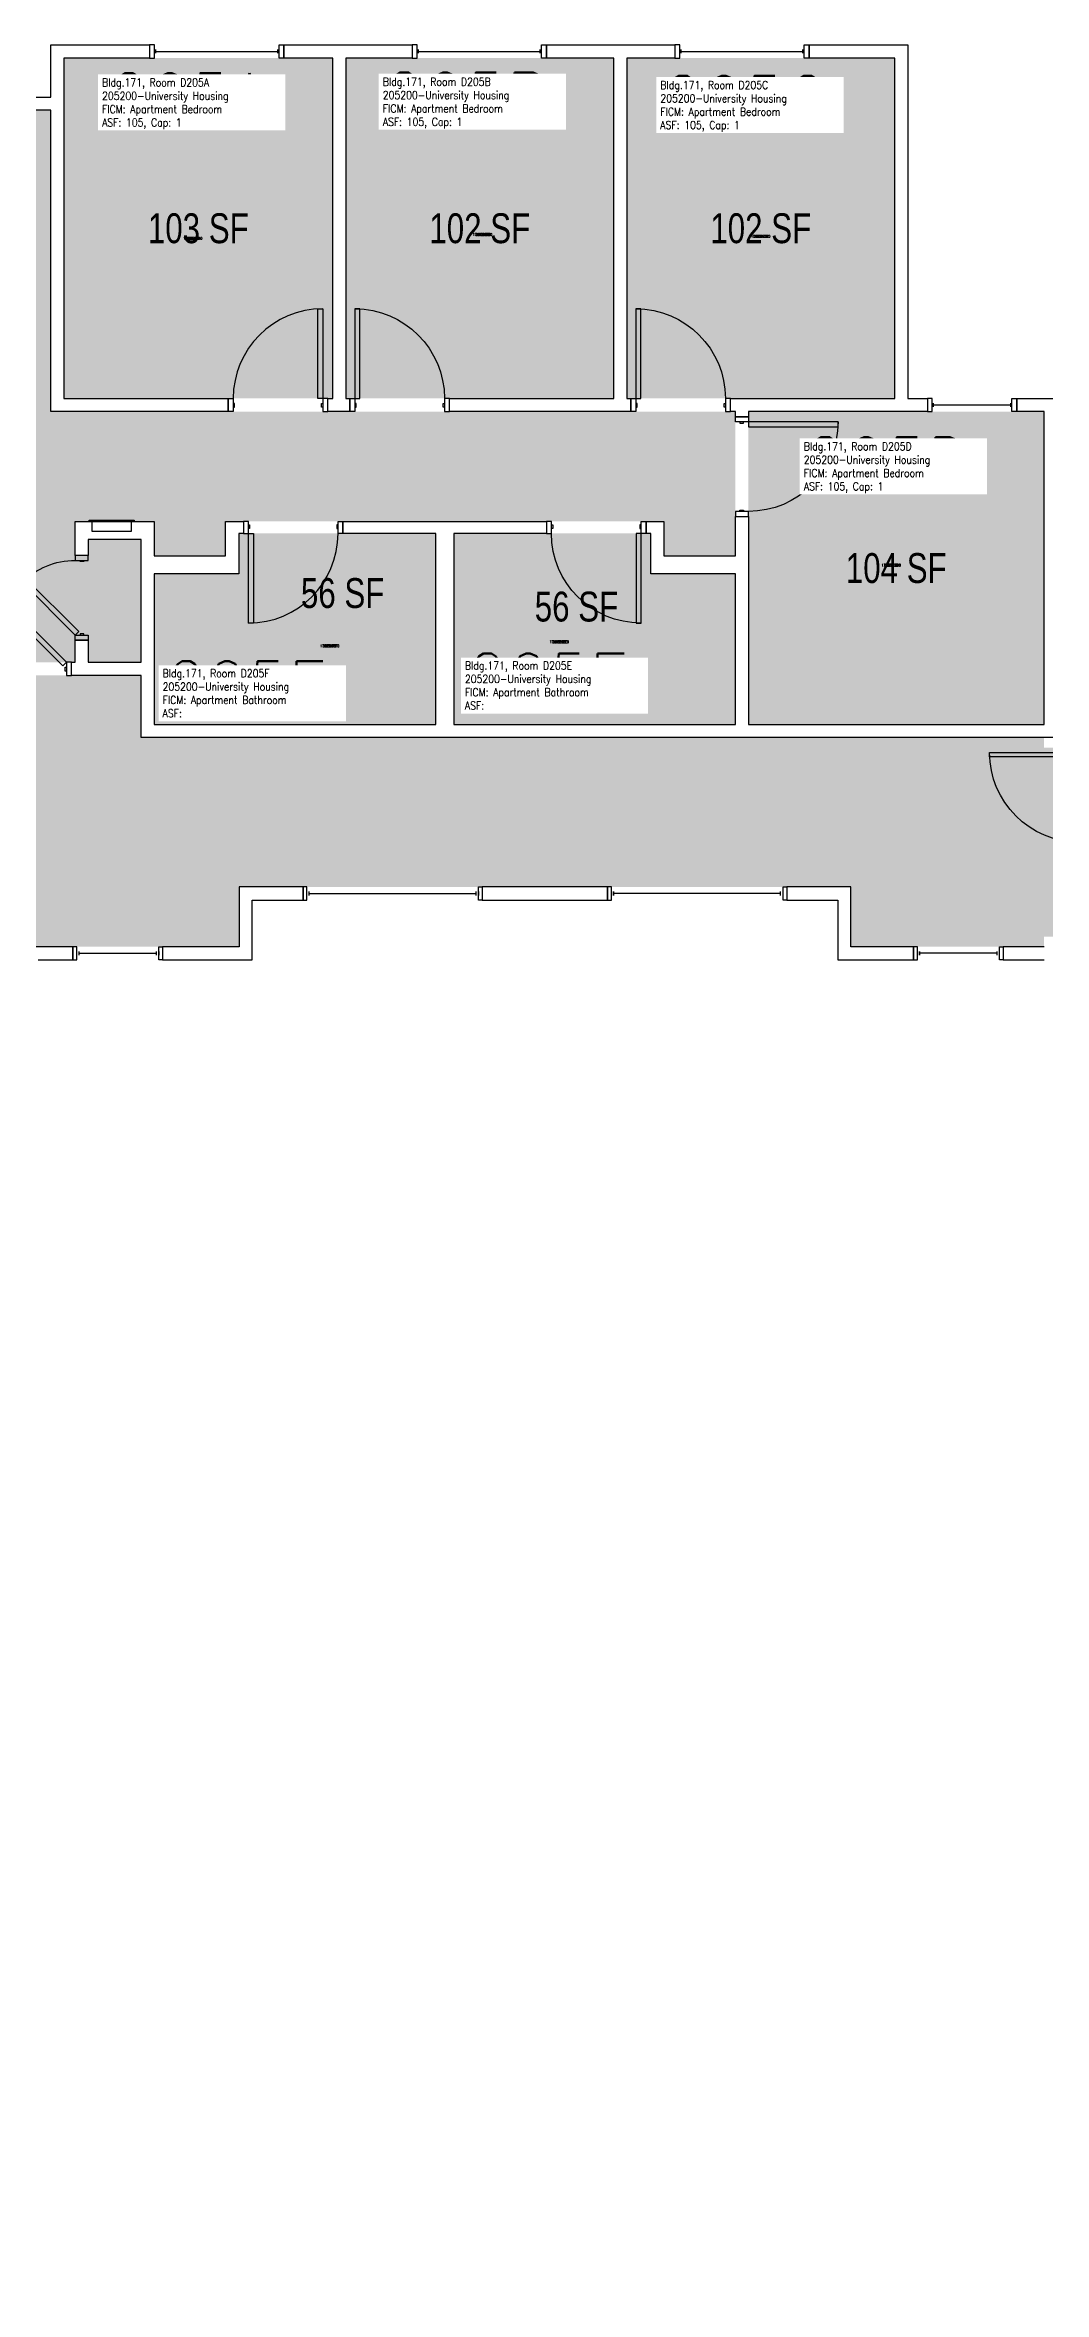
# Model space of a CAD drawing. Header units: inches. Extents: x -102 to 1651, y 245 to 1632.
# Drawn here: x 576 to 978, y 729 to 1632 of the extents above; entities that cross this region are included whole.
import ezdxf
from ezdxf.enums import TextEntityAlignment as Align

# ---------------------------------------------------------------- set-up
doc = ezdxf.new("R2010")
doc.units = ezdxf.units.IN
doc.header["$LTSCALE"] = 48
doc.header["$MEASUREMENT"] = 0
for name, color, linetype in [('A-DOOR', 2, 'Continuous'), ('A-GLAZ', 1, 'Continuous'), ('A-IDEN-RNUM', 7, 'Continuous'), ('A-IDEN-SNUM', 4, 'Continuous'), ('A-IDEN-VNUM', 4, 'Continuous'), ('A-MISC', 1, 'Continuous'), ('A-WALL', 5, 'Continuous'), ('AREA-TEXT', 3, 'Continuous'), ('Rooms-Category-Color', 7, 'Continuous'), ('Rooms-College-Color', 7, 'Continuous'), ('Rooms-Department-Color', 7, 'Continuous'), ('Rooms-Division-Color', 7, 'Continuous'), ('Rooms-Information', 7, 'Continuous')]:
    doc.layers.add(name, color=color, linetype=linetype)
doc.styles.add('AREA', font='arial.ttf', dxfattribs={"width": 0.75, "height": 12})
doc.styles.add('ROOMSNUMBER', font='txt.shx', dxfattribs={"height": 0.03})
doc.styles.add('ROOMVNUMBER', font='simplex.shx', dxfattribs={"width": 0.85})

msp = doc.modelspace()

# ---------------------------------------------------------------- hatches: boundary and pattern name
h = msp.add_hatch()
h.set_pattern_fill('ANSI31', color=256, style=0)
h.set_pattern_definition([(135, (1042.35672, 2004.84335), (0.088388348, 0.088388348), [])])
h.paths.add_polyline_path([(710.89, 1420.89), (652.15, 1420.89), (652.15, 1411.68), (710.89, 1411.68)], flags=9)
at = {"layer": 'Rooms-Category-Color', "linetype": 'Continuous', "true_color": 0x728ef3}
for points in [[(584.12, 1626.75), (692.12, 1626.75), (692.12, 1490), (584.12, 1490)], [(805, 1626.75), (805, 1490), (697.37, 1490), (697.37, 1626.75)], [(917.87, 1490), (917.87, 1626.75), (810.25, 1626.75), (810.25, 1490)], [(443.37, 1489.13), (527.52, 1489.13), (527.52, 1384), (588.64, 1384), (588.64, 1392.95), (593.89, 1392.95), (593.89, 1384), (615.09, 1384), (615.09, 1433.38), (593.89, 1433.38), (593.89, 1426.95), (588.64, 1426.95), (588.64, 1440.63), (620.34, 1440.63), (620.34, 1426.75), (649.09, 1426.75), (649.09, 1440.63), (825.12, 1440.63), (825.12, 1426.75), (853.87, 1426.75), (853.87, 1484.75), (578.87, 1484.75), (578.87, 1605.75), (443.37, 1605.75)], [(977.87, 1359), (977.87, 1484.75), (859.12, 1484.75), (859.12, 1359)], [(733.48, 1359), (733.48, 1435.75), (654.34, 1435.75), (654.34, 1419.5), (620.34, 1419.5), (620.34, 1359)], [(853.87, 1359), (853.87, 1419.5), (819.87, 1419.5), (819.87, 1435.75), (740.73, 1435.75), (740.73, 1359)]]:
    msp.add_hatch(color=171, dxfattribs=at).paths.add_polyline_path(points)
at = {"layer": 'Rooms-Category-Color', "linetype": 'Continuous', "true_color": 0xadadad}
msp.add_hatch(color=253, dxfattribs=at).paths.add_polyline_path([(989.63, 1349.75), (989.63, 1273.75), (977.87, 1273.75), (977.87, 1269.75), (900.22, 1269.75), (900.22, 1293.75), (654.53, 1293.75), (654.53, 1269.75), (568.58, 1269.75), (568.58, 1248.87), (381, 1248.88), (381, 1270.38), (236, 1270.38), (236.63, 1067.48), (261.63, 1067.48), (261.63, 985.16), (236.63, 985.16), (236.63, 594.37), (176.62, 594.37), (176.62, 1182.03), (151.63, 1182.03), (151.63, 1264.36), (176.62, 1264.36), (176.62, 1353.75), (266.41, 1353.75), (266.41, 1378.75), (348.73, 1378.75), (348.73, 1353.75), (532.77, 1353.75), (532.77, 1378.75), (615.09, 1378.75), (615.09, 1353.75), (977.87, 1353.75), (977.87, 1349.75)])
at = {"layer": 'Rooms-College-Color', "linetype": 'Continuous', "true_color": 0xadadad}
for points in [[(584.12, 1626.75), (692.12, 1626.75), (692.12, 1490), (584.12, 1490)], [(805, 1626.75), (805, 1490), (697.37, 1490), (697.37, 1626.75)], [(917.87, 1490), (917.87, 1626.75), (810.25, 1626.75), (810.25, 1490)], [(443.37, 1489.13), (527.52, 1489.13), (527.52, 1384), (588.64, 1384), (588.64, 1392.95), (593.89, 1392.95), (593.89, 1384), (615.09, 1384), (615.09, 1433.38), (593.89, 1433.38), (593.89, 1426.95), (588.64, 1426.95), (588.64, 1440.63), (620.34, 1440.63), (620.34, 1426.75), (649.09, 1426.75), (649.09, 1440.63), (825.12, 1440.63), (825.12, 1426.75), (853.87, 1426.75), (853.87, 1484.75), (578.87, 1484.75), (578.87, 1605.75), (443.37, 1605.75)], [(977.87, 1359), (977.87, 1484.75), (859.12, 1484.75), (859.12, 1359)], [(733.48, 1359), (733.48, 1435.75), (654.34, 1435.75), (654.34, 1419.5), (620.34, 1419.5), (620.34, 1359)], [(853.87, 1359), (853.87, 1419.5), (819.87, 1419.5), (819.87, 1435.75), (740.73, 1435.75), (740.73, 1359)], [(989.63, 1349.75), (989.63, 1273.75), (977.87, 1273.75), (977.87, 1269.75), (900.22, 1269.75), (900.22, 1293.75), (654.53, 1293.75), (654.53, 1269.75), (568.58, 1269.75), (568.58, 1248.87), (381, 1248.88), (381, 1270.38), (236, 1270.38), (236.63, 1067.48), (261.63, 1067.48), (261.63, 985.16), (236.63, 985.16), (236.63, 594.37), (176.62, 594.37), (176.62, 1182.03), (151.63, 1182.03), (151.63, 1264.36), (176.62, 1264.36), (176.62, 1353.75), (266.41, 1353.75), (266.41, 1378.75), (348.73, 1378.75), (348.73, 1353.75), (532.77, 1353.75), (532.77, 1378.75), (615.09, 1378.75), (615.09, 1353.75), (977.87, 1353.75), (977.87, 1349.75)]]:
    msp.add_hatch(color=253, dxfattribs=at).paths.add_polyline_path(points)
at = {"layer": 'Rooms-Department-Color', "linetype": 'Continuous', "true_color": 0x604aed}
for points in [[(584.12, 1626.75), (692.12, 1626.75), (692.12, 1490), (584.12, 1490)], [(805, 1626.75), (805, 1490), (697.37, 1490), (697.37, 1626.75)], [(917.87, 1490), (917.87, 1626.75), (810.25, 1626.75), (810.25, 1490)], [(443.37, 1489.13), (527.52, 1489.13), (527.52, 1384), (588.64, 1384), (588.64, 1392.95), (593.89, 1392.95), (593.89, 1384), (615.09, 1384), (615.09, 1433.38), (593.89, 1433.38), (593.89, 1426.95), (588.64, 1426.95), (588.64, 1440.63), (620.34, 1440.63), (620.34, 1426.75), (649.09, 1426.75), (649.09, 1440.63), (825.12, 1440.63), (825.12, 1426.75), (853.87, 1426.75), (853.87, 1484.75), (578.87, 1484.75), (578.87, 1605.75), (443.37, 1605.75)], [(977.87, 1359), (977.87, 1484.75), (859.12, 1484.75), (859.12, 1359)], [(733.48, 1359), (733.48, 1435.75), (654.34, 1435.75), (654.34, 1419.5), (620.34, 1419.5), (620.34, 1359)], [(853.87, 1359), (853.87, 1419.5), (819.87, 1419.5), (819.87, 1435.75), (740.73, 1435.75), (740.73, 1359)]]:
    msp.add_hatch(color=173, dxfattribs=at).paths.add_polyline_path(points)
at = {"layer": 'Rooms-Department-Color', "linetype": 'Continuous', "true_color": 0xacacac}
msp.add_hatch(color=253, dxfattribs=at).paths.add_polyline_path([(989.63, 1349.75), (989.63, 1273.75), (977.87, 1273.75), (977.87, 1269.75), (900.22, 1269.75), (900.22, 1293.75), (654.53, 1293.75), (654.53, 1269.75), (568.58, 1269.75), (568.58, 1248.87), (381, 1248.88), (381, 1270.38), (236, 1270.38), (236.63, 1067.48), (261.63, 1067.48), (261.63, 985.16), (236.63, 985.16), (236.63, 594.37), (176.62, 594.37), (176.62, 1182.03), (151.63, 1182.03), (151.63, 1264.36), (176.62, 1264.36), (176.62, 1353.75), (266.41, 1353.75), (266.41, 1378.75), (348.73, 1378.75), (348.73, 1353.75), (532.77, 1353.75), (532.77, 1378.75), (615.09, 1378.75), (615.09, 1353.75), (977.87, 1353.75), (977.87, 1349.75)])
at = {"layer": 'Rooms-Division-Color', "linetype": 'Continuous', "true_color": 0x604aed}
for points in [[(584.12, 1626.75), (692.12, 1626.75), (692.12, 1490), (584.12, 1490)], [(805, 1626.75), (805, 1490), (697.37, 1490), (697.37, 1626.75)], [(917.87, 1490), (917.87, 1626.75), (810.25, 1626.75), (810.25, 1490)], [(443.37, 1489.13), (527.52, 1489.13), (527.52, 1384), (588.64, 1384), (588.64, 1392.95), (593.89, 1392.95), (593.89, 1384), (615.09, 1384), (615.09, 1433.38), (593.89, 1433.38), (593.89, 1426.95), (588.64, 1426.95), (588.64, 1440.63), (620.34, 1440.63), (620.34, 1426.75), (649.09, 1426.75), (649.09, 1440.63), (825.12, 1440.63), (825.12, 1426.75), (853.87, 1426.75), (853.87, 1484.75), (578.87, 1484.75), (578.87, 1605.75), (443.37, 1605.75)], [(977.87, 1359), (977.87, 1484.75), (859.12, 1484.75), (859.12, 1359)], [(733.48, 1359), (733.48, 1435.75), (654.34, 1435.75), (654.34, 1419.5), (620.34, 1419.5), (620.34, 1359)], [(853.87, 1359), (853.87, 1419.5), (819.87, 1419.5), (819.87, 1435.75), (740.73, 1435.75), (740.73, 1359)]]:
    msp.add_hatch(color=173, dxfattribs=at).paths.add_polyline_path(points)
at = {"layer": 'Rooms-Division-Color', "linetype": 'Continuous', "true_color": 0xadadad}
msp.add_hatch(color=253, dxfattribs=at).paths.add_polyline_path([(989.63, 1349.75), (989.63, 1273.75), (977.87, 1273.75), (977.87, 1269.75), (900.22, 1269.75), (900.22, 1293.75), (654.53, 1293.75), (654.53, 1269.75), (568.58, 1269.75), (568.58, 1248.87), (381, 1248.88), (381, 1270.38), (236, 1270.38), (236.63, 1067.48), (261.63, 1067.48), (261.63, 985.16), (236.63, 985.16), (236.63, 594.37), (176.62, 594.37), (176.62, 1182.03), (151.63, 1182.03), (151.63, 1264.36), (176.62, 1264.36), (176.62, 1353.75), (266.41, 1353.75), (266.41, 1378.75), (348.73, 1378.75), (348.73, 1353.75), (532.77, 1353.75), (532.77, 1378.75), (615.09, 1378.75), (615.09, 1353.75), (977.87, 1353.75), (977.87, 1349.75)])

# ---------------------------------------------------------------- linework, layer by layer
at = {"layer": 'A-DOOR'}
for p, q in [((956, 1346), (956, 1347.75)), ((956, 1347.75), (992, 1347.75)), ((992, 1346), (956, 1346))]:
    msp.add_line(p, q, dxfattribs=at)
for points in [[(688.12, 1490), (686.12, 1490), (686.12, 1526), (688.12, 1526)], [(701, 1490), (703, 1490), (703, 1526), (701, 1526)], [(813.87, 1490), (815.87, 1490), (815.87, 1526), (813.87, 1526)], [(652.12, 1484.75), (650.12, 1484.75), (650.12, 1490), (652.12, 1490)], [(688.12, 1484.75), (690.12, 1484.75), (690.12, 1490), (688.12, 1490)], [(701, 1484.75), (699, 1484.75), (699, 1490), (701, 1490)], [(737, 1484.75), (739, 1484.75), (739, 1490), (737, 1490)], [(813.87, 1484.75), (811.87, 1484.75), (811.87, 1490), (813.87, 1490)], [(849.87, 1484.75), (851.87, 1484.75), (851.87, 1490), (849.87, 1490)], [(652.12, 1486.5), (652.62, 1486.5), (652.62, 1488), (652.12, 1488)], [(688.12, 1486.5), (687.62, 1486.5), (687.62, 1488), (688.12, 1488)], [(701, 1486.5), (701.5, 1486.5), (701.5, 1488), (701, 1488)], [(737, 1486.5), (736.5, 1486.5), (736.5, 1488), (737, 1488)], [(813.87, 1486.5), (814.37, 1486.5), (814.37, 1488), (813.87, 1488)], [(849.87, 1486.5), (849.37, 1486.5), (849.37, 1488), (849.87, 1488)], [(853.87, 1480.63), (853.87, 1482.63), (859.12, 1482.63), (859.12, 1480.63)], [(855.62, 1480.63), (855.62, 1480.13), (857.12, 1480.13), (857.12, 1480.63)], [(859.12, 1480.63), (859.12, 1478.63), (895.12, 1478.63), (895.12, 1480.63)], [(853.87, 1444.63), (853.87, 1442.63), (859.12, 1442.63), (859.12, 1444.63)], [(855.62, 1444.63), (855.62, 1445.13), (857.12, 1445.13), (857.12, 1444.63)], [(658.23, 1440.63), (656.23, 1440.63), (656.23, 1435.75), (658.23, 1435.75)], [(658.23, 1439.25), (658.73, 1439.25), (658.73, 1437.75), (658.23, 1437.75)], [(658.23, 1435.75), (660.23, 1435.75), (660.23, 1399.75), (658.23, 1399.75)], [(694.23, 1439.25), (693.73, 1439.25), (693.73, 1437.75), (694.23, 1437.75)], [(694.23, 1440.63), (696.23, 1440.63), (696.23, 1435.75), (694.23, 1435.75)], [(779.98, 1440.63), (777.98, 1440.63), (777.98, 1435.75), (779.98, 1435.75)], [(779.98, 1439.25), (780.48, 1439.25), (780.48, 1437.75), (779.98, 1437.75)], [(815.98, 1435.75), (813.98, 1435.75), (813.98, 1399.75), (815.98, 1399.75)], [(815.98, 1439.25), (815.48, 1439.25), (815.48, 1437.75), (815.98, 1437.75)], [(815.98, 1440.63), (817.98, 1440.63), (817.98, 1435.75), (815.98, 1435.75)], [(593.89, 1424.95), (593.89, 1426.95), (588.64, 1426.95), (588.64, 1424.95)], [(588.64, 1394.95), (590.06, 1396.36), (568.84, 1417.58), (567.43, 1416.16)], [(592.14, 1424.95), (592.14, 1424.45), (590.64, 1424.45), (590.64, 1424.95)], [(585.16, 1384), (583.74, 1382.59), (558.29, 1408.04), (559.7, 1409.46)], [(593.89, 1394.95), (593.89, 1392.95), (588.64, 1392.95), (588.64, 1394.95)], [(592.14, 1394.95), (592.14, 1395.45), (590.64, 1395.45), (590.64, 1394.95)], [(585.16, 1380.5), (584.66, 1380.5), (584.66, 1382), (585.16, 1382)], [(585.16, 1378.75), (587.16, 1378.75), (587.16, 1384), (585.16, 1384)]]:
    msp.add_lwpolyline(points, close=True, dxfattribs=at)
for centre, start, end in [((688.12, 1490), 90, 180), ((658.23, 1435.75), 270, 0)]:
    msp.add_arc(centre, 36, start, end, dxfattribs=at)
at = {"layer": 'A-DOOR', "extrusion": (0, 0, -1)}
for centre, radius, start, end in [((-701, 1490), 36, 90, 180), ((-813.87, 1490), 36, 90, 180), ((-859.12, 1480.63), 36, 180, 270), ((-815.98, 1435.75), 36, 270, 0), ((-588.64, 1394.95), 30, 45, 90), ((-992, 1347.75), 36, 270, 0)]:
    msp.add_arc(centre, radius, start, end, dxfattribs=at)
at = {"layer": 'A-GLAZ'}
for p, q in [((621.03, 1628.63), (621.03, 1630.13)), ((621.03, 1629.38), (670.03, 1629.38)), ((670.03, 1628.63), (670.03, 1630.13)), ((726.5, 1628.63), (726.5, 1630.13)), ((726.5, 1629.38), (775.5, 1629.38)), ((775.5, 1628.63), (775.5, 1630.13)), ((832.03, 1628.63), (832.03, 1630.13)), ((832.03, 1629.38), (881.03, 1629.38)), ((881.03, 1628.63), (881.03, 1630.13)), ((933.49, 1486.63), (933.49, 1488.13)), ((933.49, 1487.38), (964.49, 1487.38)), ((964.49, 1486.63), (964.49, 1488.13)), ((681.69, 1293.75), (680.19, 1293.75)), ((680.19, 1293.75), (680.19, 1288.5)), ((681.69, 1288.5), (681.69, 1293.75)), ((681.69, 1290.38), (681.69, 1291.88)), ((682.69, 1290.38), (682.69, 1291.88)), ((682.69, 1291.13), (749.69, 1291.13)), ((749.69, 1290.38), (749.69, 1291.88)), ((750.69, 1293.75), (752.19, 1293.75)), ((750.69, 1288.5), (750.69, 1293.75)), ((750.69, 1291.88), (750.69, 1290.38)), ((752.19, 1293.75), (752.19, 1288.5)), ((804.06, 1293.75), (802.56, 1293.75)), ((802.56, 1293.75), (802.56, 1288.5)), ((804.06, 1288.5), (804.06, 1293.75)), ((804.06, 1291.88), (804.06, 1290.38)), ((805.06, 1290.38), (805.06, 1291.88)), ((872.06, 1291.13), (805.06, 1291.13)), ((872.06, 1290.38), (872.06, 1291.88)), ((873.06, 1293.75), (874.56, 1293.75)), ((873.06, 1288.5), (873.06, 1293.75)), ((873.06, 1290.38), (873.06, 1291.88)), ((874.56, 1293.75), (874.56, 1288.5)), ((680.19, 1288.5), (681.69, 1288.5)), ((752.19, 1288.5), (750.69, 1288.5)), ((802.56, 1288.5), (804.06, 1288.5)), ((874.56, 1288.5), (873.06, 1288.5)), ((589.26, 1269.75), (587.76, 1269.75)), ((587.76, 1269.75), (587.76, 1264.5)), ((587.76, 1264.5), (589.26, 1264.5)), ((589.26, 1264.5), (589.26, 1269.75)), ((589.26, 1266.38), (589.26, 1267.88)), ((590.26, 1266.38), (590.26, 1267.88)), ((590.26, 1267.13), (621.26, 1267.13)), ((621.26, 1266.38), (621.26, 1267.88)), ((622.26, 1269.75), (623.76, 1269.75)), ((622.26, 1264.5), (622.26, 1269.75)), ((622.26, 1267.88), (622.26, 1266.38)), ((623.76, 1264.5), (622.26, 1264.5)), ((623.76, 1269.75), (623.76, 1264.5)), ((926.99, 1269.75), (925.49, 1269.75)), ((925.49, 1269.75), (925.49, 1264.5)), ((925.49, 1264.5), (926.99, 1264.5)), ((926.99, 1264.5), (926.99, 1269.75)), ((926.99, 1267.88), (926.99, 1266.38)), ((927.99, 1266.38), (927.99, 1267.88)), ((958.99, 1267.13), (927.99, 1267.13)), ((958.99, 1266.38), (958.99, 1267.88)), ((959.99, 1269.75), (961.49, 1269.75)), ((959.99, 1264.5), (959.99, 1269.75)), ((959.99, 1266.38), (959.99, 1267.88)), ((961.49, 1264.5), (959.99, 1264.5)), ((961.49, 1269.75), (961.49, 1264.5))]:
    msp.add_line(p, q, dxfattribs=at)
for points in [[(620.53, 1632), (618.53, 1632), (618.53, 1626.75), (620.53, 1626.75)], [(670.53, 1632), (672.53, 1632), (672.53, 1626.75), (670.53, 1626.75)], [(726, 1632), (724, 1632), (724, 1626.75), (726, 1626.75)], [(776, 1632), (778, 1632), (778, 1626.75), (776, 1626.75)], [(831.53, 1632), (829.53, 1632), (829.53, 1626.75), (831.53, 1626.75)], [(881.53, 1632), (883.53, 1632), (883.53, 1626.75), (881.53, 1626.75)], [(932.99, 1490), (930.99, 1490), (930.99, 1484.75), (932.99, 1484.75)], [(964.99, 1490), (966.99, 1490), (966.99, 1484.75), (964.99, 1484.75)]]:
    msp.add_lwpolyline(points, close=True, dxfattribs=at)
at = {"layer": 'A-MISC'}
msp.add_lwpolyline([(594.3, 1440.63), (594.3, 1441.13), (612.3, 1441.13), (612.3, 1440.63)], close=True, dxfattribs=at)
msp.add_lwpolyline([(595.3, 1440.63), (595.3, 1436.63), (611.3, 1436.63), (611.3, 1440.63)], dxfattribs=at)
at = {"layer": 'A-WALL'}
for p, q in [((578.87, 1632), (618.53, 1632)), ((578.87, 1611), (578.87, 1632)), ((618.53, 1626.75), (584.12, 1626.75)), ((584.12, 1626.75), (584.12, 1490)), ((618.53, 1632), (618.53, 1626.75)), ((672.53, 1632), (724, 1632)), ((672.53, 1626.75), (672.53, 1632)), ((692.12, 1626.75), (672.53, 1626.75)), ((692.12, 1490), (692.12, 1626.75)), ((724, 1626.75), (697.37, 1626.75)), ((697.37, 1626.75), (697.37, 1490)), ((724, 1632), (724, 1626.75)), ((778, 1626.75), (778, 1632)), ((778, 1632), (829.53, 1632)), ((805, 1626.75), (778, 1626.75)), ((805, 1490), (805, 1626.75)), ((810.25, 1626.75), (810.25, 1490)), ((829.53, 1626.75), (810.25, 1626.75)), ((829.53, 1632), (829.53, 1626.75)), ((883.53, 1632), (923.12, 1632)), ((883.53, 1626.75), (883.53, 1632)), ((917.87, 1626.75), (883.53, 1626.75)), ((917.87, 1490), (917.87, 1626.75)), ((923.12, 1632), (923.12, 1490)), ((547.49, 1611), (578.87, 1611)), ((578.87, 1605.75), (547.49, 1605.75)), ((578.87, 1484.75), (578.87, 1605.75)), ((578.87, 1484.75), (578.87, 1605.75)), ((584.12, 1490), (650.12, 1490)), ((650.12, 1490), (650.12, 1484.75)), ((690.12, 1490), (692.12, 1490)), ((690.12, 1484.75), (690.12, 1490)), ((697.37, 1490), (699, 1490)), ((699, 1490), (699, 1484.75)), ((739, 1490), (805, 1490)), ((739, 1484.75), (739, 1490)), ((810.25, 1490), (811.87, 1490)), ((811.87, 1490), (811.87, 1484.75)), ((851.87, 1490), (917.87, 1490)), ((851.87, 1484.75), (851.87, 1490)), ((923.12, 1490), (930.99, 1490)), ((930.99, 1490), (930.99, 1484.75)), ((966.99, 1490), (983.12, 1490)), ((966.99, 1484.75), (966.99, 1490)), ((650.12, 1484.75), (578.87, 1484.75)), ((650.12, 1484.75), (578.87, 1484.75)), ((699, 1484.75), (690.12, 1484.75)), ((811.87, 1484.75), (739, 1484.75)), ((853.87, 1484.75), (851.87, 1484.75)), ((853.87, 1482.63), (853.87, 1484.75)), ((859.12, 1482.63), (853.87, 1482.63)), ((922.5, 1484.75), (859.12, 1484.75)), ((859.12, 1484.75), (859.12, 1482.63)), ((930.99, 1484.75), (922.5, 1484.75)), ((977.87, 1484.75), (966.99, 1484.75)), ((977.87, 1359), (977.87, 1484.75)), ((588.64, 1440.63), (620.34, 1440.63)), ((588.64, 1426.95), (588.64, 1440.63)), ((620.34, 1440.63), (620.34, 1426.75)), ((649.09, 1440.63), (656.23, 1440.63)), ((649.09, 1426.75), (649.09, 1440.63)), ((656.23, 1435.75), (654.34, 1435.75)), ((654.34, 1435.75), (654.34, 1419.5)), ((656.23, 1440.63), (656.23, 1435.75)), ((696.23, 1440.63), (777.98, 1440.63)), ((696.23, 1435.75), (696.23, 1440.63)), ((733.48, 1435.75), (696.23, 1435.75)), ((733.48, 1359), (733.48, 1435.75)), ((777.98, 1435.75), (740.73, 1435.75)), ((740.73, 1435.75), (740.73, 1359)), ((777.98, 1440.63), (777.98, 1435.75)), ((817.98, 1440.63), (825.12, 1440.63)), ((817.98, 1435.75), (817.98, 1440.63)), ((819.87, 1435.75), (817.98, 1435.75)), ((819.87, 1419.5), (819.87, 1435.75)), ((825.12, 1440.63), (825.12, 1426.75)), ((853.87, 1440), (853.87, 1442.63)), ((853.87, 1442.63), (859.12, 1442.63)), ((853.87, 1426.75), (853.87, 1440)), ((859.12, 1442.63), (859.12, 1440)), ((859.12, 1440), (859.12, 1359)), ((593.89, 1426.95), (588.64, 1426.95)), ((615.09, 1433.38), (593.89, 1433.38)), ((593.89, 1433.38), (593.89, 1426.95)), ((615.09, 1384), (615.09, 1433.38)), ((620.34, 1426.75), (649.09, 1426.75)), ((825.12, 1426.75), (853.87, 1426.75)), ((654.34, 1419.5), (620.34, 1419.5)), ((620.34, 1419.5), (620.34, 1359)), ((853.87, 1419.5), (819.87, 1419.5)), ((853.87, 1359), (853.87, 1419.5)), ((588.64, 1384), (588.64, 1392.95)), ((588.64, 1392.95), (593.89, 1392.95)), ((593.89, 1392.95), (593.89, 1384)), ((587.16, 1384), (588.64, 1384)), ((587.16, 1378.75), (587.16, 1384)), ((593.89, 1384), (615.09, 1384)), ((615.09, 1378.75), (587.16, 1378.75)), ((615.09, 1353.75), (615.09, 1378.75)), ((620.34, 1359), (733.48, 1359)), ((740.73, 1359), (853.87, 1359)), ((859.12, 1359), (977.87, 1359)), ((854.5, 1353.75), (615.09, 1353.75)), ((983.12, 1353.75), (854.5, 1353.75)), ((680.19, 1293.75), (654.53, 1293.75)), ((654.53, 1293.75), (654.53, 1269.75)), ((680.19, 1288.5), (680.19, 1293.75)), ((802.56, 1293.75), (752.19, 1293.75)), ((752.19, 1293.75), (752.19, 1288.5)), ((802.56, 1288.5), (802.56, 1293.75)), ((900.22, 1293.75), (874.56, 1293.75)), ((874.56, 1293.75), (874.56, 1288.5)), ((900.22, 1269.75), (900.22, 1293.75)), ((659.78, 1288.5), (680.19, 1288.5)), ((659.78, 1264.5), (659.78, 1288.5)), ((752.19, 1288.5), (802.56, 1288.5)), ((874.56, 1288.5), (894.97, 1288.5)), ((894.97, 1288.5), (894.97, 1264.5)), ((587.76, 1269.75), (568.58, 1269.75)), ((573.83, 1264.5), (587.76, 1264.5)), ((587.76, 1264.5), (587.76, 1269.75)), ((654.53, 1269.75), (623.76, 1269.75)), ((623.76, 1269.75), (623.76, 1264.5)), ((623.76, 1264.5), (659.78, 1264.5)), ((894.97, 1264.5), (925.49, 1264.5)), ((925.49, 1269.75), (900.22, 1269.75)), ((925.49, 1264.5), (925.49, 1269.75)), ((977.87, 1269.75), (961.49, 1269.75)), ((961.49, 1269.75), (961.49, 1264.5)), ((961.49, 1264.5), (977.87, 1264.5))]:
    msp.add_line(p, q, dxfattribs=at)

# ---------------------------------------------------------------- texts
at = {"layer": 'A-IDEN-RNUM', "style": 'ROOMSNUMBER', "width": 0.85}
for s, p in [('0205-A0', (635.91, 1554.33)), ('0205-B0', (752.25, 1555.85)), ('0205-C0', (864.02, 1555.09)), ('0205-D0', (916.48, 1423.02)), ('0205-F0', (690.89, 1390.59)), ('0205-E0', (783.14, 1392.24))]:
    msp.add_text(s, height=1, dxfattribs=at).set_placement(p, align=Align.MIDDLE_CENTER)
at = {"layer": 'A-IDEN-SNUM', "style": 'ROOMSNUMBER', "width": 0.85}
for s, p in [('1710D205A0', (635.91, 1554.33)), ('1710D205B0', (752.25, 1555.85)), ('1710D205C0', (864.02, 1555.09)), ('1710D205D0', (916.48, 1423.02)), ('1710D205F0', (690.89, 1390.59)), ('1710D205E0', (783.14, 1392.24))]:
    msp.add_text(s, height=1, dxfattribs=at).set_placement(p, align=Align.MIDDLE_CENTER)
at = {"layer": 'A-IDEN-VNUM', "style": 'ROOMVNUMBER', "width": 0.85}
for s, p in [('205A', (634.05, 1609.42)), ('205B', (745.93, 1609.69)), ('205C', (857.88, 1608.4)), ('205D', (915.06, 1463.25)), ('205F', (657.01, 1373.15)), ('205E', (778.45, 1376.27))]:
    msp.add_text(s, height=22.5, dxfattribs=at).set_placement(p, align=Align.MIDDLE_CENTER)
at = {"layer": 'AREA-TEXT', "linetype": 'Continuous', "style": 'AREA', "width": 0.75}
for s, p in [('103 SF', (638.12, 1558.37)), ('102 SF', (751.19, 1558.37)), ('102 SF', (864.06, 1558.37)), ('104 SF', (918.5, 1421.87)), ('56 SF', (696.1, 1411.82)), ('56 SF', (790.03, 1406.39))]:
    msp.add_text(s, height=12, dxfattribs=at).set_placement(p, align=Align.MIDDLE_CENTER)

# ---------------------------------------------------------------- next in the draw order: texts
at = {"layer": 'Rooms-Information', "linetype": 'Continuous', "char_height": 3.2143, "width": 72, "attachment_point": 7, "style": 'ROOMVNUMBER', "bg_fill": 3, "box_fill_scale": 1.5, "bg_fill_color": 256, "bg_fill_true_color": 13158600, "bg_fill_transparency": 0}
for s, insert in [('Bldg.171, Room D205A^M^J205200-University Housing^M^JFICM: Apartment Bedroom^M^JASF: 105, Cap: 1', (599.45, 1598.17)), ('Bldg.171, Room D205B^M^J205200-University Housing^M^JFICM: Apartment Bedroom^M^JASF: 105, Cap: 1', (712.23, 1598.44)), ('Bldg.171, Room D205C^M^J205200-University Housing^M^JFICM: Apartment Bedroom^M^JASF: 105, Cap: 1', (823.73, 1597.15)), ('Bldg.171, Room D205D^M^J205200-University Housing^M^JFICM: Apartment Bedroom^M^JASF: 105, Cap: 1', (881.36, 1452)), ('Bldg.171, Room D205F^M^J205200-University Housing^M^JFICM: Apartment Bathroom^M^JASF: ', (623.77, 1361.9)), ('Bldg.171, Room D205E^M^J205200-University Housing^M^JFICM: Apartment Bathroom^M^JASF: ', (745.21, 1365.02))]:
    msp.add_mtext(s, dxfattribs=dict(at, insert=insert))

doc.saveas('drawing.dxf')
